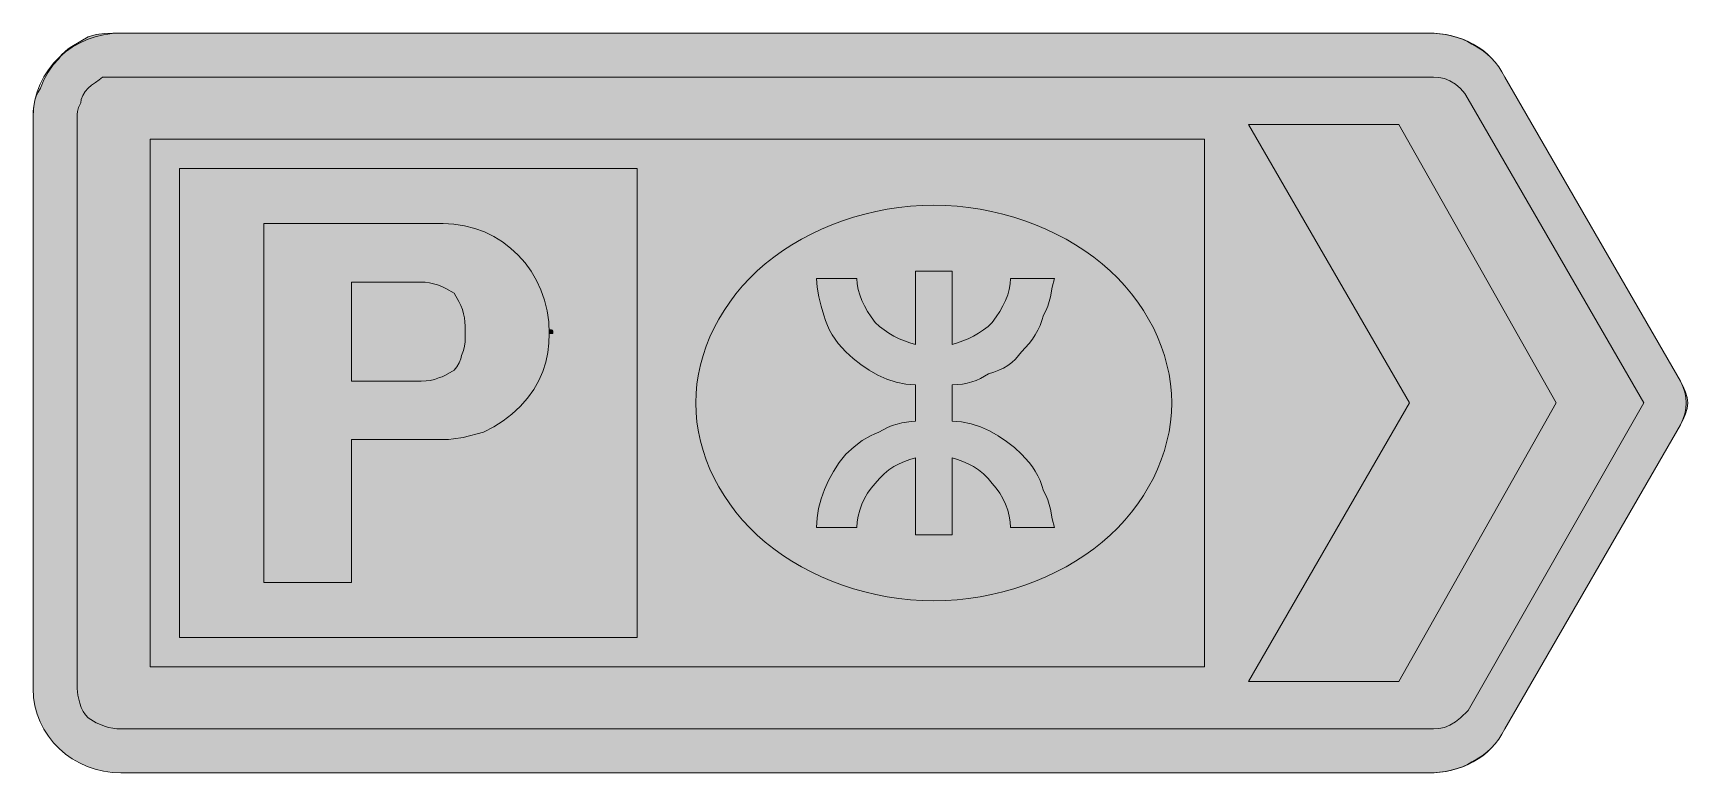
# Model space of a CAD drawing. Header units: metres. Extents: x 12 to 554, y 15 to 258.
import ezdxf

# ---------------------------------------------------------------- set-up
doc = ezdxf.new("R2010")
doc.units = ezdxf.units.M
for name, color, linetype, true_color in [('FILL_BLUE_0000FF', 7, 'Continuous', 0x0000ff), ('FILL_RED_FF0000', 7, 'Continuous', 0xff0000), ('FILL_WHITE_FFFFFF', 7, 'Continuous', 0xffffff), ('STROKE_BLUE_0000FF', 7, 'Continuous', 0x0000ff)]:
    doc.layers.add(name, color=color, linetype=linetype, true_color=true_color)

msp = doc.modelspace()

# ---------------------------------------------------------------- hatches: boundary and pattern name
at = {"layer": 'FILL_BLUE_0000FF', "true_color": 0x0000ff}
h = msp.add_hatch(color=7, dxfattribs=at)
h.dxf.hatch_style = 1
h.paths.add_polyline_path([(39, 29.58), (37.65, 29.74), (36.3, 30.03), (34.95, 30.42), (33.6, 30.93), (32.25, 31.54), (29.55, 33.12), (28.71, 34.12), (27.98, 35.29), (27.36, 36.58), (26.85, 37.92), (26.18, 40.54), (25.95, 42.72), (25.95, 229.92), (25.97, 230.84), (26.1, 231.87), (26.46, 233.13), (27.15, 234.72), (27.36, 235.81), (27.9, 237.12), (28.67, 238.43), (29.55, 239.52), (30.64, 240.42), (31.95, 241.32), (33.26, 242.22), (34.35, 243.12), (40.35, 243.12), (468.75, 243.12), (470.55, 243.1), (472.35, 242.97), (474.15, 242.61), (475.95, 241.92), (477.73, 240.81), (479.4, 239.37), (480.84, 237.7), (481.95, 235.92), (539.55, 136.32), (481.95, 35.52), (479.4, 33.12), (477.73, 31.81), (475.95, 30.72), (474.15, 30.03), (472.35, 29.67), (470.55, 29.54), (468.75, 29.52), (40.35, 29.52), (39, 29.58)])
h = msp.add_hatch(color=7, dxfattribs=at)
h.dxf.hatch_style = 1
h.paths.add_polyline_path([(59.55, 213.12), (209.55, 213.12), (209.55, 59.52), (59.55, 59.52), (59.55, 213.12)])
at = {"layer": 'FILL_RED_FF0000', "true_color": 0xff0000}
h = msp.add_hatch(color=7, dxfattribs=at)
h.dxf.hatch_style = 1
h.paths.add_polyline_path([(302.93, 71.6), (299.11, 71.85), (295.31, 72.26), (291.54, 72.83), (287.81, 73.56), (284.12, 74.43), (280.48, 75.45), (276.9, 76.62), (273.39, 77.93), (269.96, 79.37), (266.62, 80.95), (263.38, 82.66), (260.24, 84.49), (257.22, 86.45), (254.32, 88.53), (251.55, 90.72), (248.92, 93.03), (246.44, 95.44), (244.1, 97.94), (241.91, 100.54), (239.88, 103.23), (238.01, 105.99), (236.3, 108.82), (234.75, 111.72), (233.37, 114.67), (232.17, 117.67), (231.14, 120.72), (230.29, 123.79), (229.62, 126.9), (229.14, 130.03), (228.85, 133.17), (228.75, 136.32), (228.85, 139.47), (229.14, 142.61), (229.62, 145.74), (230.29, 148.84), (231.14, 151.92), (232.17, 154.97), (233.37, 157.97), (234.75, 160.92), (236.3, 163.82), (238.01, 166.65), (239.88, 169.41), (241.91, 172.09), (244.1, 174.7), (246.44, 177.2), (248.92, 179.61), (251.55, 181.92), (254.32, 184.11), (257.22, 186.19), (260.24, 188.15), (263.38, 189.98), (266.62, 191.69), (269.96, 193.27), (273.39, 194.71), (276.9, 196.02), (280.48, 197.19), (284.12, 198.21), (287.81, 199.08), (291.54, 199.81), (295.31, 200.38), (299.11, 200.79), (302.93, 201.04), (306.75, 201.12), (310.57, 201.04), (314.39, 200.79), (318.19, 200.38), (321.96, 199.81), (325.69, 199.08), (329.38, 198.21), (333.02, 197.19), (336.6, 196.02), (340.11, 194.71), (343.54, 193.27), (346.88, 191.69), (350.12, 189.98), (353.26, 188.15), (356.28, 186.19), (359.18, 184.11), (361.95, 181.92), (364.58, 179.61), (367.06, 177.2), (369.4, 174.7), (371.59, 172.09), (373.62, 169.41), (375.49, 166.65), (377.2, 163.82), (378.75, 160.92), (380.13, 157.97), (381.33, 154.97), (382.36, 151.92), (383.21, 148.84), (383.88, 145.74), (384.36, 142.61), (384.65, 139.47), (384.75, 136.32), (384.65, 133.17), (384.36, 130.03), (383.88, 126.9), (383.21, 123.79), (382.36, 120.72), (381.33, 117.67), (380.13, 114.67), (378.75, 111.72), (377.2, 108.82), (375.49, 105.99), (373.62, 103.23), (371.59, 100.54), (369.4, 97.94), (367.06, 95.44), (364.58, 93.03), (361.95, 90.72), (359.18, 88.53), (356.28, 86.45), (353.26, 84.49), (350.12, 82.66), (346.88, 80.95), (343.54, 79.37), (340.11, 77.93), (336.6, 76.62), (333.02, 75.45), (329.38, 74.43), (325.69, 73.56), (321.96, 72.83), (318.19, 72.26), (314.39, 71.85), (310.57, 71.6), (306.75, 71.52), (302.93, 71.6)])
at = {"layer": 'FILL_WHITE_FFFFFF', "true_color": 0xffffff}
h = msp.add_hatch(color=7, dxfattribs=at)
h.dxf.hatch_style = 1
h.paths.add_polyline_path([(37.46, 15.26), (34.63, 15.67), (31.9, 16.33), (29.27, 17.24), (26.76, 18.38), (24.38, 19.74), (22.16, 21.31), (20.1, 23.07), (18.23, 25.02), (16.55, 27.13), (15.09, 29.41), (13.86, 31.83), (12.87, 34.38), (12.15, 37.06), (11.7, 39.84), (11.55, 42.72), (11.55, 229.92), (11.59, 231.93), (11.85, 234.27), (12.14, 235.53), (12.56, 236.84), (13.16, 238.17), (13.95, 239.52), (15.06, 242.2), (16.5, 244.77), (18.17, 247.11), (19.95, 249.12), (20.9, 250.36), (21.96, 251.43), (23.09, 252.35), (24.3, 253.17), (29.55, 256.32), (32.25, 257.01), (34.95, 257.37), (37.65, 257.5), (40.35, 257.52), (468.75, 257.52), (470.6, 257.46), (472.52, 257.29), (474.47, 257.01), (476.4, 256.62), (478.28, 256.11), (480.06, 255.49), (481.69, 254.76), (483.15, 253.92), (484.89, 252.96), (486.53, 251.89), (488.04, 250.71), (489.45, 249.42), (490.74, 248.01), (491.93, 246.49), (492.99, 244.86), (493.95, 243.12), (551.55, 143.52), (552.43, 141.72), (553.2, 139.92), (553.74, 138.12), (553.95, 136.32), (553.74, 134.52), (553.2, 132.72), (552.43, 130.92), (551.55, 129.12), (493.95, 29.52), (492.99, 27.78), (491.93, 26.14), (490.74, 24.63), (489.45, 23.22), (488.04, 21.93), (486.53, 20.74), (484.89, 19.68), (483.15, 18.72), (481.69, 17.88), (480.06, 17.14), (478.28, 16.53), (476.4, 16.02), (474.47, 15.63), (472.52, 15.34), (470.6, 15.18), (468.75, 15.12), (40.35, 15.12), (37.46, 15.26)])
h = msp.add_hatch(color=7, dxfattribs=at)
h.dxf.hatch_style = 1
h.paths.add_polyline_path([(395.55, 49.92), (49.95, 49.92), (49.95, 222.72), (395.55, 222.72), (395.55, 49.92)])
h = msp.add_hatch(color=7, dxfattribs=at)
h.dxf.hatch_style = 1
h.paths.add_polyline_path([(459.15, 227.52), (510.75, 136.32), (459.15, 45.12), (409.95, 45.12), (462.75, 136.32), (409.95, 227.52), (459.15, 227.52)])
h = msp.add_hatch(color=7, dxfattribs=at)
h.dxf.hatch_style = 1
h.paths.add_polyline_path([(87.15, 77.52), (87.15, 195.12), (145.95, 195.12), (149.5, 194.94), (152.96, 194.41), (156.29, 193.55), (159.49, 192.36), (162.53, 190.88), (165.4, 189.11), (168.08, 187.07), (170.55, 184.77), (172.8, 182.23), (174.8, 179.48), (176.55, 176.51), (178.01, 173.35), (179.18, 170.02), (180.04, 166.52), (180.57, 162.89), (180.75, 159.12), (180.63, 155.97), (180.26, 152.84), (179.61, 149.73), (178.65, 146.67), (177.35, 143.66), (175.69, 140.73), (173.63, 137.87), (171.15, 135.12), (168.43, 132.63), (165.6, 130.47), (162.54, 128.54), (159.15, 126.72), (152.55, 125.07), (149.36, 124.53), (147.7, 124.37), (145.95, 124.32), (115.95, 124.32), (115.95, 77.52), (87.15, 77.52)])
h.paths.add_polyline_path([(140.36, 143.54), (141.75, 143.67), (143.14, 144.03), (144.75, 144.72), (145.67, 144.93), (146.7, 145.47), (149.55, 147.12), (150.43, 148.21), (151.2, 149.52), (151.74, 150.83), (151.95, 151.92), (152.64, 153.53), (153, 154.92), (153.13, 156.31), (153.15, 157.92), (153.15, 161.52), (153.09, 162.87), (152.93, 164.22), (152.64, 165.57), (152.25, 166.92), (151.74, 168.27), (151.13, 169.62), (149.55, 172.32), (146.85, 173.89), (145.5, 174.51), (144.15, 175.02), (142.8, 175.41), (141.45, 175.69), (140.1, 175.86), (138.75, 175.92), (115.95, 175.92), (115.95, 143.52), (138.75, 143.52), (140.36, 143.54)], flags=16)
h = msp.add_hatch(color=7, dxfattribs=at)
h.dxf.hatch_style = 1
h.paths.add_polyline_path([(268.52, 98.67), (269.01, 101.8), (269.81, 104.91), (270.9, 107.97), (272.28, 110.98), (273.92, 113.91), (275.81, 116.77), (277.95, 119.52), (280.65, 121.99), (283.35, 124.02), (286.05, 125.59), (287.4, 126.21), (288.75, 126.72), (290.15, 127.56), (291.64, 128.29), (293.18, 128.91), (294.75, 129.42), (296.32, 129.81), (297.86, 130.09), (299.35, 130.26), (300.75, 130.32), (300.75, 142.32), (299.18, 142.38), (297.6, 142.54), (294.49, 143.16), (291.43, 144.16), (288.45, 145.47), (285.59, 147.07), (282.86, 148.9), (280.31, 150.93), (277.95, 153.12), (275.48, 155.84), (274.41, 157.23), (273.45, 158.67), (272.61, 160.16), (271.88, 161.73), (271.26, 163.37), (270.75, 165.12), (269.87, 168.01), (269.1, 171.12), (268.56, 174.23), (268.35, 177.12), (281.55, 177.12), (281.66, 175.32), (281.98, 173.52), (282.5, 171.72), (283.2, 169.92), (284.07, 168.12), (285.09, 166.32), (286.26, 164.52), (287.55, 162.72), (288.95, 161.43), (290.46, 160.24), (292.04, 159.18), (293.7, 158.22), (295.41, 157.38), (297.17, 156.64), (298.95, 156.03), (300.75, 155.52), (300.75, 179.52), (312.75, 179.52), (312.75, 155.52), (314.55, 156.03), (316.33, 156.64), (318.09, 157.38), (319.8, 158.22), (321.46, 159.18), (323.04, 160.24), (324.55, 161.43), (325.95, 162.72), (327.24, 164.52), (328.41, 166.32), (329.43, 168.12), (330.3, 169.92), (331, 171.72), (331.52, 173.52), (331.84, 175.32), (331.95, 177.12), (346.35, 177.12), (345.62, 174.23), (345, 171.12), (344.63, 169.55), (344.16, 168.01), (343.54, 166.52), (342.75, 165.12), (342.24, 163.37), (341.63, 161.73), (340.89, 160.16), (340.05, 158.67), (339.09, 157.23), (338.03, 155.84), (335.55, 153.12), (334.59, 151.83), (333.53, 150.64), (332.34, 149.58), (331.05, 148.62), (329.64, 147.78), (328.13, 147.04), (326.49, 146.43), (324.75, 145.92), (323.4, 145.08), (322.03, 144.34), (320.64, 143.73), (319.2, 143.22), (317.71, 142.83), (316.14, 142.54), (314.5, 142.38), (312.75, 142.32), (312.75, 130.32), (314.32, 130.26), (315.9, 130.1), (319.01, 129.48), (322.07, 128.48), (325.05, 127.17), (327.91, 125.57), (330.64, 123.74), (333.19, 121.71), (335.55, 119.52), (338.03, 116.8), (339.09, 115.41), (340.05, 113.97), (340.89, 112.48), (341.63, 110.91), (342.24, 109.27), (342.75, 107.52), (343.54, 106.12), (344.16, 104.63), (344.63, 103.09), (345, 101.52), (345.62, 98.41), (346.35, 95.52), (331.95, 95.52), (331.84, 97.37), (331.52, 99.29), (331, 101.24), (330.3, 103.17), (329.43, 105.05), (328.41, 106.83), (327.24, 108.46), (325.95, 109.92), (324.55, 111.61), (323.04, 113.09), (321.46, 114.37), (319.8, 115.47), (318.09, 116.4), (316.33, 117.18), (314.55, 117.81), (312.75, 118.32), (312.75, 93.12), (300.75, 93.12), (300.75, 118.32), (298.95, 117.81), (297.17, 117.18), (295.41, 116.4), (293.7, 115.47), (292.04, 114.37), (290.46, 113.09), (288.95, 111.61), (287.55, 109.92), (286.26, 108.46), (285.09, 106.83), (284.07, 105.05), (283.2, 103.17), (282.5, 101.24), (281.98, 99.29), (281.66, 97.37), (281.55, 95.52), (268.35, 95.52), (268.52, 98.67)])
h = msp.add_hatch(color=7, dxfattribs=at)
h.dxf.hatch_style = 1
h.paths.add_polyline_path([(180.75, 159.12), (180.75, 160.32), (181.44, 160.3), (181.8, 160.17), (181.93, 159.81), (181.95, 159.12), (180.75, 159.12)])

# ---------------------------------------------------------------- linework, layer by layer
at = {"layer": 'FILL_BLUE_0000FF', "lineweight": 0, "true_color": 0x0000ff}
for points in [[(39, 29.58), (37.65, 29.74), (36.3, 30.03), (34.95, 30.42), (33.6, 30.93), (32.25, 31.54), (29.55, 33.12), (28.71, 34.12), (27.98, 35.29), (27.36, 36.58), (26.85, 37.92), (26.18, 40.54), (25.95, 42.72), (25.95, 229.92), (25.97, 230.84), (26.1, 231.87), (26.46, 233.13), (27.15, 234.72), (27.36, 235.81), (27.9, 237.12), (28.67, 238.43), (29.55, 239.52), (30.64, 240.42), (31.95, 241.32), (33.26, 242.22), (34.35, 243.12), (40.35, 243.12), (468.75, 243.12), (470.55, 243.1), (472.35, 242.97), (474.15, 242.61), (475.95, 241.92), (477.73, 240.81), (479.4, 239.37), (480.84, 237.7), (481.95, 235.92), (539.55, 136.32), (481.95, 35.52), (479.4, 33.12), (477.73, 31.81), (475.95, 30.72), (474.15, 30.03), (472.35, 29.67), (470.55, 29.54), (468.75, 29.52), (40.35, 29.52)], [(59.55, 213.12), (209.55, 213.12), (209.55, 59.52), (59.55, 59.52)]]:
    msp.add_lwpolyline(points, close=True, dxfattribs=at)
at = {"layer": 'FILL_RED_FF0000', "lineweight": 0, "true_color": 0xff0000}
msp.add_lwpolyline([(302.93, 71.6), (299.11, 71.85), (295.31, 72.26), (291.54, 72.83), (287.81, 73.56), (284.12, 74.43), (280.48, 75.45), (276.9, 76.62), (273.39, 77.93), (269.96, 79.37), (266.62, 80.95), (263.38, 82.66), (260.24, 84.49), (257.22, 86.45), (254.32, 88.53), (251.55, 90.72), (248.92, 93.03), (246.44, 95.44), (244.1, 97.94), (241.91, 100.54), (239.88, 103.23), (238.01, 105.99), (236.3, 108.82), (234.75, 111.72), (233.37, 114.67), (232.17, 117.67), (231.14, 120.72), (230.29, 123.79), (229.62, 126.9), (229.14, 130.03), (228.85, 133.17), (228.75, 136.32), (228.85, 139.47), (229.14, 142.61), (229.62, 145.74), (230.29, 148.84), (231.14, 151.92), (232.17, 154.97), (233.37, 157.97), (234.75, 160.92), (236.3, 163.82), (238.01, 166.65), (239.88, 169.41), (241.91, 172.09), (244.1, 174.7), (246.44, 177.2), (248.92, 179.61), (251.55, 181.92), (254.32, 184.11), (257.22, 186.19), (260.24, 188.15), (263.38, 189.98), (266.62, 191.69), (269.96, 193.27), (273.39, 194.71), (276.9, 196.02), (280.48, 197.19), (284.12, 198.21), (287.81, 199.08), (291.54, 199.81), (295.31, 200.38), (299.11, 200.79), (302.93, 201.04), (306.75, 201.12), (310.57, 201.04), (314.39, 200.79), (318.19, 200.38), (321.96, 199.81), (325.69, 199.08), (329.38, 198.21), (333.02, 197.19), (336.6, 196.02), (340.11, 194.71), (343.54, 193.27), (346.88, 191.69), (350.12, 189.98), (353.26, 188.15), (356.28, 186.19), (359.18, 184.11), (361.95, 181.92), (364.58, 179.61), (367.06, 177.2), (369.4, 174.7), (371.59, 172.09), (373.62, 169.41), (375.49, 166.65), (377.2, 163.82), (378.75, 160.92), (380.13, 157.97), (381.33, 154.97), (382.36, 151.92), (383.21, 148.84), (383.88, 145.74), (384.36, 142.61), (384.65, 139.47), (384.75, 136.32), (384.65, 133.17), (384.36, 130.03), (383.88, 126.9), (383.21, 123.79), (382.36, 120.72), (381.33, 117.67), (380.13, 114.67), (378.75, 111.72), (377.2, 108.82), (375.49, 105.99), (373.62, 103.23), (371.59, 100.54), (369.4, 97.94), (367.06, 95.44), (364.58, 93.03), (361.95, 90.72), (359.18, 88.53), (356.28, 86.45), (353.26, 84.49), (350.12, 82.66), (346.88, 80.95), (343.54, 79.37), (340.11, 77.93), (336.6, 76.62), (333.02, 75.45), (329.38, 74.43), (325.69, 73.56), (321.96, 72.83), (318.19, 72.26), (314.39, 71.85), (310.57, 71.6), (306.75, 71.52)], close=True, dxfattribs=at)
at = {"layer": 'FILL_WHITE_FFFFFF', "lineweight": 0, "true_color": 0xffffff}
for points in [[(37.46, 15.26), (34.63, 15.67), (31.9, 16.33), (29.27, 17.24), (26.76, 18.38), (24.38, 19.74), (22.16, 21.31), (20.1, 23.07), (18.23, 25.02), (16.55, 27.13), (15.09, 29.41), (13.86, 31.83), (12.87, 34.38), (12.15, 37.06), (11.7, 39.84), (11.55, 42.72), (11.55, 229.92), (11.59, 231.93), (11.85, 234.27), (12.14, 235.53), (12.56, 236.84), (13.16, 238.17), (13.95, 239.52), (15.06, 242.2), (16.5, 244.77), (18.17, 247.11), (19.95, 249.12), (20.9, 250.36), (21.96, 251.43), (23.09, 252.35), (24.3, 253.17), (29.55, 256.32), (32.25, 257.01), (34.95, 257.37), (37.65, 257.5), (40.35, 257.52), (468.75, 257.52), (470.6, 257.46), (472.52, 257.29), (474.47, 257.01), (476.4, 256.62), (478.28, 256.11), (480.06, 255.49), (481.69, 254.76), (483.15, 253.92), (484.89, 252.96), (486.53, 251.89), (488.04, 250.71), (489.45, 249.42), (490.74, 248.01), (491.93, 246.49), (492.99, 244.86), (493.95, 243.12), (551.55, 143.52), (552.43, 141.72), (553.2, 139.92), (553.74, 138.12), (553.95, 136.32), (553.74, 134.52), (553.2, 132.72), (552.43, 130.92), (551.55, 129.12), (493.95, 29.52), (492.99, 27.78), (491.93, 26.14), (490.74, 24.63), (489.45, 23.22), (488.04, 21.93), (486.53, 20.74), (484.89, 19.68), (483.15, 18.72), (481.69, 17.88), (480.06, 17.14), (478.28, 16.53), (476.4, 16.02), (474.47, 15.63), (472.52, 15.34), (470.6, 15.18), (468.75, 15.12), (40.35, 15.12)], [(87.15, 77.52), (87.15, 195.12), (145.95, 195.12), (149.5, 194.94), (152.96, 194.41), (156.29, 193.55), (159.49, 192.36), (162.53, 190.88), (165.4, 189.11), (168.08, 187.07), (170.55, 184.77), (172.8, 182.23), (174.8, 179.48), (176.55, 176.51), (178.01, 173.35), (179.18, 170.02), (180.04, 166.52), (180.57, 162.89), (180.75, 159.12), (180.63, 155.97), (180.26, 152.84), (179.61, 149.73), (178.65, 146.67), (177.35, 143.66), (175.69, 140.73), (173.63, 137.87), (171.15, 135.12), (168.43, 132.63), (165.6, 130.47), (162.54, 128.54), (159.15, 126.72), (152.55, 125.07), (149.36, 124.53), (147.7, 124.37), (145.95, 124.32), (115.95, 124.32), (115.95, 77.52)], [(268.52, 98.67), (269.01, 101.8), (269.81, 104.91), (270.9, 107.97), (272.28, 110.98), (273.92, 113.91), (275.81, 116.77), (277.95, 119.52), (280.65, 121.99), (283.35, 124.02), (286.05, 125.59), (287.4, 126.21), (288.75, 126.72), (290.15, 127.56), (291.64, 128.29), (293.18, 128.91), (294.75, 129.42), (296.32, 129.81), (297.86, 130.09), (299.35, 130.26), (300.75, 130.32), (300.75, 142.32), (299.18, 142.38), (297.6, 142.54), (294.49, 143.16), (291.43, 144.16), (288.45, 145.47), (285.59, 147.07), (282.86, 148.9), (280.31, 150.93), (277.95, 153.12), (275.48, 155.84), (274.41, 157.23), (273.45, 158.67), (272.61, 160.16), (271.88, 161.73), (271.26, 163.37), (270.75, 165.12), (269.87, 168.01), (269.1, 171.12), (268.56, 174.23), (268.35, 177.12), (281.55, 177.12), (281.66, 175.32), (281.98, 173.52), (282.5, 171.72), (283.2, 169.92), (284.07, 168.12), (285.09, 166.32), (286.26, 164.52), (287.55, 162.72), (288.95, 161.43), (290.46, 160.24), (292.04, 159.18), (293.7, 158.22), (295.41, 157.38), (297.17, 156.64), (298.95, 156.03), (300.75, 155.52), (300.75, 179.52), (312.75, 179.52), (312.75, 155.52), (314.55, 156.03), (316.33, 156.64), (318.09, 157.38), (319.8, 158.22), (321.46, 159.18), (323.04, 160.24), (324.55, 161.43), (325.95, 162.72), (327.24, 164.52), (328.41, 166.32), (329.43, 168.12), (330.3, 169.92), (331, 171.72), (331.52, 173.52), (331.84, 175.32), (331.95, 177.12), (346.35, 177.12), (345.62, 174.23), (345, 171.12), (344.63, 169.55), (344.16, 168.01), (343.54, 166.52), (342.75, 165.12), (342.24, 163.37), (341.63, 161.73), (340.89, 160.16), (340.05, 158.67), (339.09, 157.23), (338.03, 155.84), (335.55, 153.12), (334.59, 151.83), (333.53, 150.64), (332.34, 149.58), (331.05, 148.62), (329.64, 147.78), (328.13, 147.04), (326.49, 146.43), (324.75, 145.92), (323.4, 145.08), (322.03, 144.34), (320.64, 143.73), (319.2, 143.22), (317.71, 142.83), (316.14, 142.54), (314.5, 142.38), (312.75, 142.32), (312.75, 130.32), (314.32, 130.26), (315.9, 130.1), (319.01, 129.48), (322.07, 128.48), (325.05, 127.17), (327.91, 125.57), (330.64, 123.74), (333.19, 121.71), (335.55, 119.52), (338.03, 116.8), (339.09, 115.41), (340.05, 113.97), (340.89, 112.48), (341.63, 110.91), (342.24, 109.27), (342.75, 107.52), (343.54, 106.12), (344.16, 104.63), (344.63, 103.09), (345, 101.52), (345.62, 98.41), (346.35, 95.52), (331.95, 95.52), (331.84, 97.37), (331.52, 99.29), (331, 101.24), (330.3, 103.17), (329.43, 105.05), (328.41, 106.83), (327.24, 108.46), (325.95, 109.92), (324.55, 111.61), (323.04, 113.09), (321.46, 114.37), (319.8, 115.47), (318.09, 116.4), (316.33, 117.18), (314.55, 117.81), (312.75, 118.32), (312.75, 93.12), (300.75, 93.12), (300.75, 118.32), (298.95, 117.81), (297.17, 117.18), (295.41, 116.4), (293.7, 115.47), (292.04, 114.37), (290.46, 113.09), (288.95, 111.61), (287.55, 109.92), (286.26, 108.46), (285.09, 106.83), (284.07, 105.05), (283.2, 103.17), (282.5, 101.24), (281.98, 99.29), (281.66, 97.37), (281.55, 95.52), (268.35, 95.52)], [(140.36, 143.54), (141.75, 143.67), (143.14, 144.03), (144.75, 144.72), (145.67, 144.93), (146.7, 145.47), (149.55, 147.12), (150.43, 148.21), (151.2, 149.52), (151.74, 150.83), (151.95, 151.92), (152.64, 153.53), (153, 154.92), (153.13, 156.31), (153.15, 157.92), (153.15, 161.52), (153.09, 162.87), (152.93, 164.22), (152.64, 165.57), (152.25, 166.92), (151.74, 168.27), (151.13, 169.62), (149.55, 172.32), (146.85, 173.89), (145.5, 174.51), (144.15, 175.02), (142.8, 175.41), (141.45, 175.69), (140.1, 175.86), (138.75, 175.92), (115.95, 175.92), (115.95, 143.52), (138.75, 143.52)], [(180.75, 159.12), (180.75, 160.32), (181.44, 160.3), (181.8, 160.17), (181.93, 159.81), (181.95, 159.12)]]:
    msp.add_lwpolyline(points, close=True, dxfattribs=at)
at = {"layer": 'FILL_WHITE_FFFFFF', "lineweight": 0, "true_color": 0x0000ff}
for points in [[(395.55, 49.92), (49.95, 49.92), (49.95, 222.72), (395.55, 222.72)], [(459.15, 227.52), (510.75, 136.32), (459.15, 45.12), (409.95, 45.12), (462.75, 136.32), (409.95, 227.52)]]:
    msp.add_lwpolyline(points, close=True, dxfattribs=at)
at = {"layer": 'STROKE_BLUE_0000FF', "lineweight": 0, "true_color": 0x0000ff}
msp.add_lwpolyline([(493.95, 243.12), (551.55, 143.52), (552.34, 141.72), (552.9, 139.92), (553.24, 138.12), (553.35, 136.32), (553.24, 134.52), (552.9, 132.72), (552.34, 130.92), (551.55, 129.12), (493.95, 29.52), (492.99, 27.78), (491.93, 26.14), (490.77, 24.63), (489.51, 23.22), (488.15, 21.93), (486.71, 20.74), (485.2, 19.68), (483.6, 18.72), (481.93, 17.88), (480.2, 17.14), (478.41, 16.53), (476.57, 16.02), (474.67, 15.63), (472.74, 15.34), (470.76, 15.18), (468.75, 15.12), (40.35, 15.12), (37.46, 15.26), (34.63, 15.67), (31.9, 16.33), (29.27, 17.24), (26.76, 18.38), (24.38, 19.74), (22.16, 21.31), (20.1, 23.07), (18.23, 25.02), (16.55, 27.13), (15.09, 29.41), (13.86, 31.83), (12.87, 34.38), (12.15, 37.06), (11.7, 39.84), (11.55, 42.72), (11.55, 229.92), (11.7, 232.8), (12.15, 235.58), (12.87, 238.26), (13.86, 240.81), (15.09, 243.23), (16.55, 245.51), (18.23, 247.62), (20.1, 249.57), (22.16, 251.33), (24.38, 252.9), (26.76, 254.26), (29.27, 255.4), (31.9, 256.31), (34.63, 256.97), (37.46, 257.38), (40.35, 257.52), (468.75, 257.52), (470.76, 257.46), (472.74, 257.29), (474.67, 257.01), (476.57, 256.62), (478.41, 256.11), (480.2, 255.49), (481.93, 254.76), (483.6, 253.92), (485.2, 252.96), (486.71, 251.89), (488.15, 250.71), (489.51, 249.42), (490.77, 248.01), (491.93, 246.49), (492.99, 244.86), (493.95, 243.12)], dxfattribs=at)

doc.saveas('drawing.dxf')
